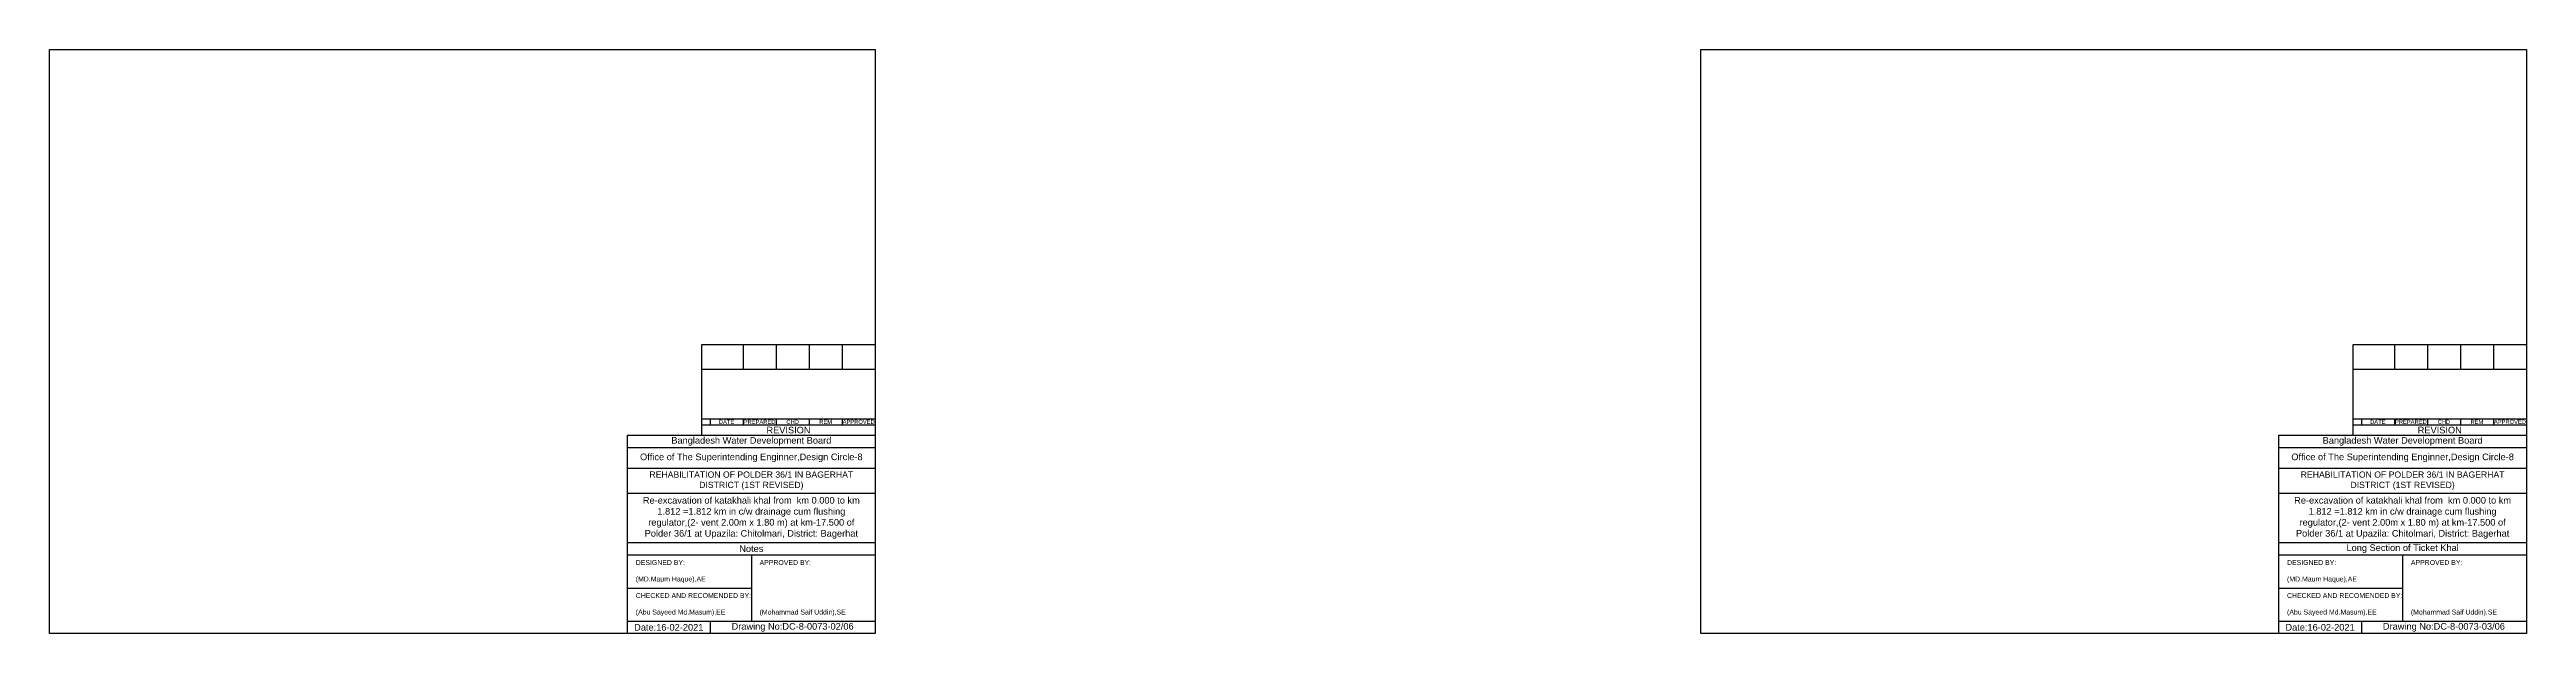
# Model space of a CAD drawing. Header units: inches. Extents: x 100000 to 145000, y -3535 to 0.
# Drawn here: x 100000 to 115000, y -3535 to 0 of the extents above; entities that cross this region are included whole.
import ezdxf

# ---------------------------------------------------------------- set-up
doc = ezdxf.new("R2010")
doc.units = ezdxf.units.IN
doc.header["$MEASUREMENT"] = 0
doc.styles.get("Standard").update_dxf_attribs({"font": 'arial.ttf'})

msp = doc.modelspace()

# ---------------------------------------------------------------- linework, layer by layer
for points in [[(100000, 0), (105000, 0), (105000, -3535), (100000, -3535)], [(110000, 0), (115000, 0), (115000, -3535), (110000, -3535)]]:
    msp.add_lwpolyline(points, close=True)
for points in [[(103950, -2335), (103950, -1785), (105000, -1785)], [(104000, -1785), (104000, -1785)], [(104200, -1785), (104200, -1935)], [(104400, -1785), (104400, -1935)], [(104600, -1785), (104600, -1935)], [(104800, -1785), (104800, -1935)], [(113950, -2335), (113950, -1785), (115000, -1785)], [(114000, -1785), (114000, -1785)], [(114200, -1785), (114200, -1935)], [(114400, -1785), (114400, -1935)], [(114600, -1785), (114600, -1935)], [(114800, -1785), (114800, -1935)], [(103950, -1935), (105000, -1935)], [(113950, -1935), (115000, -1935)], [(103950, -2235), (105000, -2235)], [(104000, -2235), (104000, -2272)], [(104200, -2235), (104200, -2272)], [(104400, -2235), (104400, -2272)], [(104600, -2235), (104600, -2272)], [(104800, -2235), (104800, -2272)], [(113950, -2235), (115000, -2235)], [(114000, -2235), (114000, -2272)], [(114200, -2235), (114200, -2272)], [(114400, -2235), (114400, -2272)], [(114600, -2235), (114600, -2272)], [(114800, -2235), (114800, -2272)], [(103500, -3535), (103500, -2335), (105000, -2335)], [(103950, -2272), (105000, -2272)], [(113500, -3535), (113500, -2335), (115000, -2335)], [(113950, -2272), (115000, -2272)], [(103500, -2410), (105000, -2410)], [(103500, -2535), (105000, -2535)], [(113500, -2410), (115000, -2410)], [(113500, -2535), (115000, -2535)], [(103500, -2685), (105000, -2685)], [(113500, -2685), (115000, -2685)], [(103500, -2985), (105000, -2985)], [(113500, -2985), (115000, -2985)], [(103500, -3060), (105000, -3060)], [(104250, -3060), (104250, -3460)], [(113500, -3060), (115000, -3060)], [(114250, -3060), (114250, -3460)], [(103500, -3260), (104250, -3260)], [(113500, -3260), (114250, -3260)], [(103500, -3460), (105000, -3460)], [(104000, -3460), (104000, -3535)], [(113500, -3460), (115000, -3460)], [(114000, -3460), (114000, -3535)]]:
    msp.add_lwpolyline(points)

# ---------------------------------------------------------------- texts
for s, insert, char_height, width, attachment_point in [('DATE', (104100, -2254), 25, 200, 5), ('PREPARED', (104300, -2254), 25, 200, 5), ('CHD', (104500, -2254), 25, 200, 5), ('REM', (104700, -2254), 25, 200, 5), ('APPROVED', (104900, -2254), 25, 200, 5), ('DATE', (114100, -2254), 25, 200, 5), ('PREPARED', (114300, -2254), 25, 200, 5), ('CHD', (114500, -2254), 25, 200, 5), ('REM', (114700, -2254), 25, 200, 5), ('APPROVED', (114900, -2254), 25, 200, 5), ('REVISION ', (104475, -2304), 40, 1050, 5), ('REVISION ', (114475, -2304), 40, 1050, 5), ('REHABILITATION OF POLDER 36/1 IN BAGERHAT DISTRICT (1ST REVISED)', (104250, -2610), 37.5, 1400, 5), ('REHABILITATION OF POLDER 36/1 IN BAGERHAT DISTRICT (1ST REVISED)', (114250, -2610), 37.5, 1400, 5), ('Re-excavation of katakhali khal from  km 0.000 to km 1.812 =1.812 km in c/w drainage cum flushing regulator,(2- vent 2.00m x 1.80 m) at km-17.500 of Polder 36/1 at Upazila: Chitolmari, District: Bagerhat ^J', (104250, -2835), 40, 1400, 5), ('Re-excavation of katakhali khal from  km 0.000 to km 1.812 =1.812 km in c/w drainage cum flushing regulator,(2- vent 2.00m x 1.80 m) at km-17.500 of Polder 36/1 at Upazila: Chitolmari, District: Bagerhat ^J', (114250, -2835), 40, 1400, 5), ('Long Section of Ticket Khal', (114250, -3022), 40, 1400, 5), ('DESIGNED BY:^J^J(MD.Maum Haque),AE', (103550, -3160), 30, 700, 4), ('Notes', (104250, -3022), 40, 1400, 5), ('APPROVED BY:^J^J^J^J^J^J(Mohammad Saif Uddin),SE', (104300, -3260), 30, 700, 4), ('DESIGNED BY:^J^J(MD.Maum Haque),AE', (113550, -3160), 30, 700, 4), ('APPROVED BY:^J^J^J^J^J^J(Mohammad Saif Uddin),SE', (114300, -3260), 30, 700, 4), ('CHECKED AND RECOMENDED BY:^J^J(Abu Sayeed Md.Masum),EE', (103550, -3360), 30, 700, 4), ('CHECKED AND RECOMENDED BY:^J^J(Abu Sayeed Md.Masum),EE', (113550, -3360), 30, 700, 4), ('Date:16-02-2021', (103750, -3498), 40, 700, 5), ('Drawing No:DC-8-0073-02/06', (104500, -3498), 40, 1100, 5), ('Date:16-02-2021', (113750, -3498), 40, 700, 5), ('Drawing No:DC-8-0073-03/06', (114500, -3498), 40, 1100, 5)]:
    msp.add_mtext(s, dxfattribs=dict(insert=insert, char_height=char_height, width=width, attachment_point=attachment_point))
at = {"char_height": 40, "attachment_point": 5}
for s, insert in [('Bangladesh Water Development Board', (104250, -2372)), ('Bangladesh Water Development Board', (114250, -2372)), ('Office of The Superintending Enginner,Design Circle-8', (104250, -2472)), ('Office of The Superintending Enginner,Design Circle-8', (114250, -2472))]:
    msp.add_mtext(s, dxfattribs=dict(at, insert=insert))

doc.saveas('drawing.dxf')
